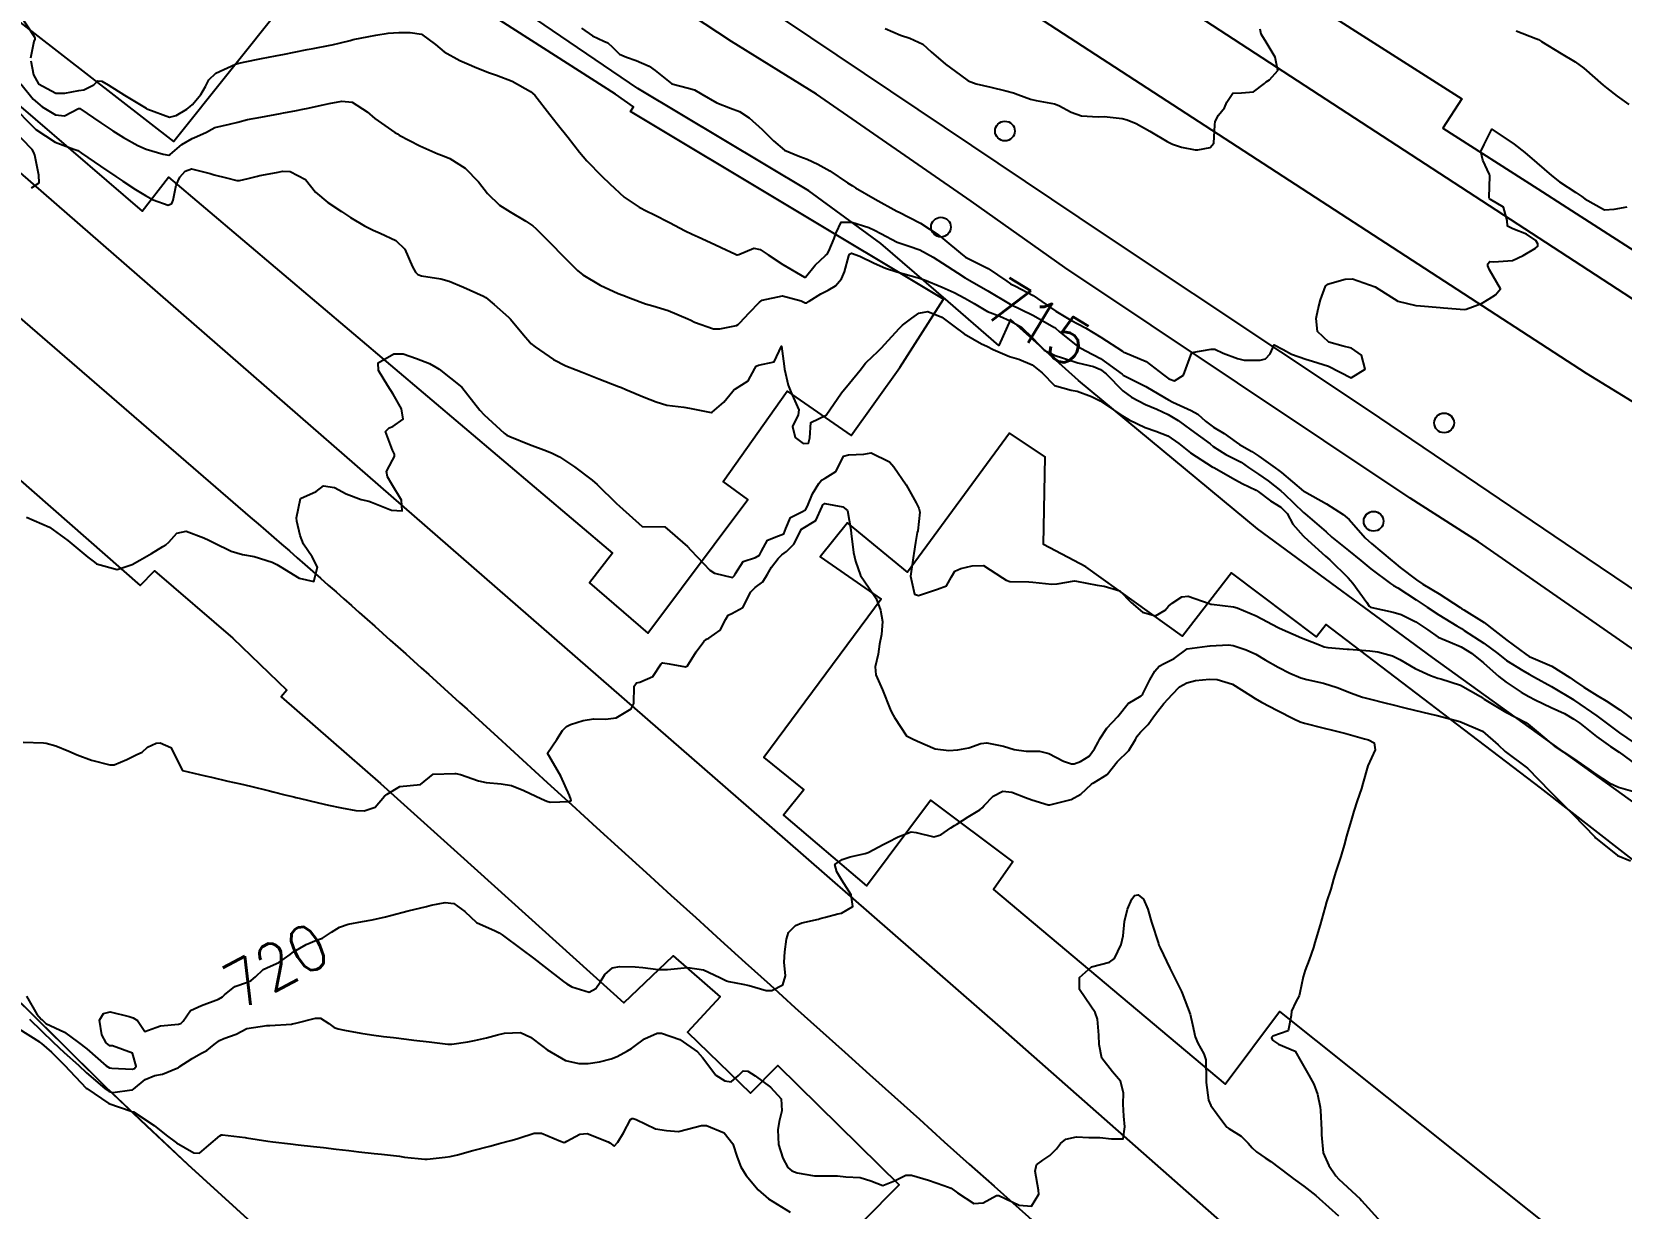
# Model space of a CAD drawing. Header units: metres. Extents: x 286371 to 293043, y 7462578 to 7466404.
# Drawn here: x 290455.2 to 290594.6, y 7463455.1 to 7463558.2 of the extents above; entities that cross this region are included whole.
import ezdxf
from ezdxf.enums import TextEntityAlignment as Align

# ---------------------------------------------------------------- set-up
doc = ezdxf.new("R2010")
doc.units = ezdxf.units.M
doc.header["$MEASUREMENT"] = 0
for name, color, linetype in [('Cemitério', 206, 'Continuous'), ('Cotas', 45, 'Continuous'), ('Curvas de Nivel 1m', 11, 'Continuous'), ('Curvas de Nivel 5m', 15, 'Continuous'), ('Divisas', 45, 'Continuous'), ('Edificações', 30, 'Continuous'), ('Linha Férrea', 20, 'Continuous'), ('Postes', 20, 'Continuous'), ('Vias primárias', 230, 'Continuous')]:
    doc.layers.add(name, color=color, linetype=linetype)
doc.styles.add('Style-STANDARD', font='STANDARD.shx')

msp = doc.modelspace()

# ---------------------------------------------------------------- linework, layer by layer
at = {"layer": 'Cemitério'}
msp.add_lwpolyline([(290453.15, 7463474.09), (290457.38, 7463469.9), (290461.61, 7463465.7), (290465.22, 7463462.29), (290468.84, 7463458.88), (290474.42, 7463453.8)], dxfattribs=at)
at = {"layer": 'Curvas de Nivel 1m', "flags": 128}
for points, elevation in [([(290503.36, 7463558.53), (290504.33, 7463557.88), (290505.34, 7463557.4), (290505.69, 7463557.24), (290506.1, 7463556.88), (290506.72, 7463556.26), (290507.32, 7463555.99), (290508.17, 7463555.7), (290509.31, 7463555.21), (290509.84, 7463554.82), (290511.29, 7463553.65), (290512.77, 7463553.29), (290513.28, 7463553.14), (290513.94, 7463552.75), (290515.26, 7463551.98), (290516.45, 7463551.52), (290517.24, 7463551.22), (290518.08, 7463550.69), (290519.22, 7463549.66), (290520.21, 7463548.66), (290521.19, 7463547.84), (290522.52, 7463547.28), (290523.18, 7463547.04), (290524.12, 7463546.6), (290525.17, 7463546.02), (290526.72, 7463544.99), (290527.15, 7463544.71), (290527.42, 7463544.55), (290529.13, 7463543.55), (290531.05, 7463542.5), (290531.11, 7463542.46), (290531.17, 7463542.44), (290533.1, 7463541.43), (290534.63, 7463540.44), (290535.08, 7463540.1), (290536.81, 7463538.66), (290537.05, 7463538.46), (290537.17, 7463538.4), (290539.04, 7463537.45), (290540.68, 7463536.35), (290541.02, 7463536.13), (290541.44, 7463535.91), (290543.01, 7463535.09), (290544.13, 7463534.3), (290544.98, 7463533.71), (290546.3, 7463532.93), (290546.96, 7463532.58), (290547.58, 7463532.25), (290548.94, 7463531.44), (290550.83, 7463530.2), (290550.92, 7463530.13), (290551.03, 7463530.09), (290552.91, 7463529.3), (290554.42, 7463528.14), (290554.89, 7463527.8), (290555.41, 7463527.61), (290556.19, 7463528.12), (290556.92, 7463530.09), (290558.6, 7463530.39), (290558.93, 7463530.39), (290559.67, 7463530.05), (290560.92, 7463529.57), (290561.51, 7463529.43), (290562.92, 7463529.42), (290563.37, 7463529.55), (290563.8, 7463529.99), (290564.15, 7463530.77), (290564.93, 7463530.36), (290565.67, 7463529.96), (290566.92, 7463529.51), (290567.5, 7463529.35), (290568.91, 7463528.89), (290570.89, 7463527.88), (290572.12, 7463528.65), (290571.81, 7463529.87), (290570.93, 7463530.49), (290570.19, 7463530.64), (290568.94, 7463531.01), (290567.95, 7463531.93), (290567.81, 7463533.09), (290568.01, 7463533.93), (290568.2, 7463534.72), (290568.64, 7463535.92), (290568.84, 7463536.1), (290569.02, 7463536.16), (290570.38, 7463536.54), (290571.02, 7463536.55), (290573.01, 7463535.85), (290575, 7463534.6), (290576.57, 7463534.22), (290576.99, 7463534.2), (290578.71, 7463534.05), (290578.99, 7463534.02), (290580.85, 7463533.87), (290580.99, 7463533.89), (290582.33, 7463534.38), (290583, 7463534.8), (290583.56, 7463535.15), (290583.98, 7463535.69), (290583.04, 7463537.36), (290582.89, 7463537.71), (290582.89, 7463537.86), (290583.05, 7463538.07), (290583.4, 7463538.05), (290585.05, 7463538.16), (290585.99, 7463538.59), (290587.07, 7463539.25), (290587.28, 7463539.42), (290587.27, 7463539.63), (290587.08, 7463539.92), (290586.28, 7463540.46), (290585.09, 7463540.95), (290584.6, 7463541.18), (290584.58, 7463541.67), (290584.27, 7463542.83), (290583.13, 7463543.5), (290583.02, 7463543.58), (290583.01, 7463543.7), (290583.05, 7463545.59), (290583.03, 7463545.7), (290582.44, 7463546.97), (290582.27, 7463547.71), (290582.57, 7463548.34), (290583.22, 7463549.69), (290585.2, 7463548.36), (290586.12, 7463547.65), (290587.18, 7463546.74), (290588.46, 7463545.61), (290589.16, 7463545.07), (290590.61, 7463544.12), (290591.14, 7463543.77), (290591.4, 7463543.57), (290593.12, 7463542.61), (290593.97, 7463542.68), (290595.12, 7463542.86)], 714), ([(290530.02, 7463558.51), (290531.35, 7463557.93), (290532.17, 7463557.66), (290533.33, 7463557.14), (290534.06, 7463556.45), (290535.31, 7463555.38), (290536.61, 7463554.41), (290537.29, 7463553.93), (290538.01, 7463553.66), (290539.28, 7463553.36), (290540.59, 7463553.04), (290541.27, 7463552.86), (290541.65, 7463552.72), (290542.75, 7463552.32), (290543.26, 7463552.2), (290544.88, 7463551.9), (290545.26, 7463551.76), (290546.34, 7463551.17), (290547.24, 7463550.84), (290548.71, 7463550.76), (290549.24, 7463550.79), (290550.81, 7463550.62), (290551.24, 7463550.5), (290552.02, 7463550.17), (290553.22, 7463549.52), (290554.74, 7463548.6), (290555.21, 7463548.36), (290556.01, 7463548.11), (290557.2, 7463547.88), (290557.44, 7463547.86), (290558.51, 7463548.07), (290558.84, 7463548.44), (290558.93, 7463550.07), (290558.95, 7463550.35), (290559.25, 7463550.92), (290559.78, 7463551.54), (290559.99, 7463552.05), (290560.5, 7463552.83), (290561.28, 7463552.88), (290562.34, 7463552.95), (290563.29, 7463553.68), (290563.45, 7463553.84), (290563.73, 7463554), (290564.45, 7463554.84), (290564.22, 7463555.99), (290563.35, 7463557.47), (290563.01, 7463558.01), (290562.91, 7463558.46)], 713), ([(290585.36, 7463558.3), (290587.1, 7463557.64), (290587.34, 7463557.53), (290587.59, 7463557.38), (290589.32, 7463556.31), (290590.54, 7463555.59), (290591.31, 7463555.04), (290593.01, 7463553.55), (290593.28, 7463553.31), (290594.22, 7463552.58), (290595.26, 7463551.85)], 713), ([(290454.19, 7463553.67), (290455.26, 7463552.3), (290456.06, 7463551.64), (290457.24, 7463550.95), (290458.01, 7463550.84), (290459.25, 7463551.49), (290459.36, 7463551.49), (290461.22, 7463550.25), (290462.26, 7463549.55), (290463.21, 7463548.95), (290464.46, 7463548.25), (290465.19, 7463547.93), (290466.67, 7463547.48), (290467.18, 7463547.39), (290467.24, 7463547.42), (290467.3, 7463547.47), (290468.32, 7463548.34), (290469.21, 7463548.86), (290469.62, 7463549.03), (290470.49, 7463549.43), (290470.94, 7463549.69), (290471.22, 7463549.82), (290472.5, 7463550.12), (290473.23, 7463550.31), (290474.08, 7463550.52), (290475.23, 7463550.74), (290476.98, 7463551.06), (290477.24, 7463551.11), (290477.41, 7463551.14), (290478.24, 7463551.3), (290479.07, 7463551.46), (290479.25, 7463551.49), (290480.7, 7463551.81), (290481.25, 7463551.92), (290482.36, 7463552.13), (290483.26, 7463552.04), (290484.57, 7463551.2), (290485.24, 7463550.62), (290486.99, 7463549.4), (290487.22, 7463549.26), (290487.39, 7463549.16), (290489.2, 7463548.21), (290490.77, 7463547.53), (290491.19, 7463547.37), (290491.81, 7463547.1), (290493.17, 7463546.25), (290494.34, 7463545.06), (290495.14, 7463544.03), (290496.17, 7463543.03), (290497.12, 7463542.43), (290498.48, 7463541.62), (290499.1, 7463541.21), (290499.36, 7463540.98), (290501.06, 7463539.27), (290501.37, 7463538.95), (290503.03, 7463537.28), (290503.48, 7463536.92), (290505.01, 7463536.01), (290506.59, 7463535.28), (290507, 7463535.12), (290507.66, 7463534.85), (290508.99, 7463534.37), (290509.62, 7463534.18), (290510.98, 7463533.77), (290512.69, 7463533.06), (290512.97, 7463532.93), (290513.29, 7463532.77), (290514.96, 7463532.17), (290515.51, 7463532.18), (290516.96, 7463532.46), (290517.12, 7463532.56), (290517.26, 7463532.71), (290518.09, 7463533.58), (290518.99, 7463534.52), (290519.23, 7463534.68), (290521, 7463535.07), (290522.65, 7463534.62), (290522.99, 7463534.46), (290523.14, 7463534.46), (290523.36, 7463534.61), (290524.36, 7463535.24), (290525.01, 7463535.57), (290525.65, 7463535.94), (290526.17, 7463536.57), (290526.44, 7463537.16), (290526.83, 7463538.56), (290526.89, 7463538.72), (290527.06, 7463538.81), (290527.79, 7463538.54), (290529.05, 7463537.92), (290530.05, 7463537.49), (290531.03, 7463537.17), (290532.83, 7463536.67), (290533.03, 7463536.61), (290533.45, 7463536.46), (290535.01, 7463535.82), (290536.06, 7463535.37), (290537, 7463534.87), (290537.81, 7463534.39), (290538.98, 7463533.7), (290540.06, 7463533.27), (290540.97, 7463532.88), (290541.98, 7463532.33), (290542.95, 7463531.39), (290543.96, 7463530.3), (290544.92, 7463529.83), (290545.57, 7463529.62), (290546.91, 7463529.2), (290548.28, 7463528.86), (290548.9, 7463528.61), (290549.41, 7463528.22), (290550.87, 7463526.74), (290551.61, 7463526.18), (290552.85, 7463525.55), (290553.86, 7463525.13), (290554.84, 7463524.67), (290555.73, 7463524.12), (290556.82, 7463523.33), (290558.51, 7463522.08), (290558.8, 7463521.86), (290559.89, 7463521.15), (290560.78, 7463520.72), (290561.23, 7463520.49), (290561.9, 7463520.02), (290562.41, 7463519.66), (290562.77, 7463519.43), (290563.61, 7463518.85), (290564.72, 7463517.97), (290565.01, 7463517.7), (290566.72, 7463516.07), (290566.85, 7463515.94), (290568.69, 7463514.36), (290569.21, 7463513.91), (290570.66, 7463512.73), (290571.74, 7463511.87), (290572.63, 7463511.14), (290574.35, 7463509.83), (290574.61, 7463509.66), (290574.98, 7463509.45), (290576.59, 7463508.42), (290577.55, 7463507.78), (290578.57, 7463507.1), (290580.17, 7463506.13), (290580.56, 7463505.9), (290580.82, 7463505.73), (290582.54, 7463504.62), (290583.76, 7463503.69), (290584.52, 7463503.1), (290585.94, 7463502.21), (290586.5, 7463501.9), (290586.99, 7463501.64), (290588.48, 7463500.81), (290590.42, 7463499.63), (290590.46, 7463499.6), (290590.49, 7463499.58), (290592.44, 7463498.23), (290593.37, 7463497.54), (290594.42, 7463496.75), (290596.27, 7463495.5)], 716), ([(290453.53, 7463551.68), (290455.23, 7463549.92), (290455.52, 7463549.65), (290457.2, 7463548.53), (290458.85, 7463547.94), (290459.19, 7463547.8), (290459.51, 7463547.59), (290461.17, 7463546.45), (290462.52, 7463545.54), (290463.15, 7463545.12), (290464.25, 7463544.4), (290465.13, 7463543.86), (290465.79, 7463543.49), (290467.12, 7463543.03), (290467.44, 7463543.15), (290467.54, 7463543.47), (290467.83, 7463544.78), (290468.14, 7463545.46), (290468.61, 7463546), (290469.17, 7463546.21), (290470.79, 7463545.79), (290471.16, 7463545.67), (290472.23, 7463545.4), (290473.15, 7463545.17), (290473.36, 7463545.18), (290474.14, 7463545.37), (290474.95, 7463545.57), (290475.16, 7463545.61), (290476.61, 7463545.89), (290477.16, 7463545.99), (290477.83, 7463545.98), (290479.15, 7463545.28), (290480.03, 7463544.17), (290481.12, 7463543.25), (290482.32, 7463542.45), (290483.1, 7463541.95), (290484.35, 7463541.21), (290485.09, 7463540.82), (290485.7, 7463540.57), (290487.08, 7463539.91), (290487.89, 7463539.15), (290488.56, 7463537.62), (290488.81, 7463537.14), (290489.03, 7463536.93), (290489.33, 7463536.83), (290491.02, 7463536.56), (290491.77, 7463536.34), (290493.01, 7463535.84), (290494.78, 7463535.05), (290494.99, 7463534.91), (290495.71, 7463534.31), (290496.97, 7463533.19), (290497.14, 7463533.01), (290498.3, 7463531.64), (290498.84, 7463530.99), (290498.93, 7463530.89), (290499.31, 7463530.6), (290500.91, 7463529.49), (290502.01, 7463528.94), (290502.9, 7463528.59), (290503.43, 7463528.38), (290504.89, 7463527.79), (290506.63, 7463527.12), (290506.88, 7463527.02), (290507.27, 7463526.86), (290508.86, 7463526.19), (290509.92, 7463525.76), (290510.85, 7463525.48), (290512.35, 7463525.29), (290512.85, 7463525.22), (290514.76, 7463524.83), (290514.85, 7463524.86), (290515.86, 7463525.73), (290516.65, 7463526.72), (290516.76, 7463526.84), (290516.88, 7463526.91), (290517.99, 7463527.6), (290518.57, 7463528.69), (290518.7, 7463528.9), (290518.91, 7463529), (290520.29, 7463529.29), (290520.93, 7463530.65), (290521.15, 7463528.89), (290521.18, 7463528.65), (290521.49, 7463527.24), (290521.74, 7463526.64), (290522.43, 7463525.06), (290522.37, 7463524.63), (290521.87, 7463523.6), (290522.13, 7463522.63), (290522.81, 7463522.11), (290523.28, 7463522.14), (290523.41, 7463522.62), (290523.49, 7463523.95), (290524.84, 7463524.59), (290526.18, 7463526.56), (290526.89, 7463527.41), (290527.82, 7463528.54), (290528.3, 7463529.15), (290528.92, 7463529.78), (290529.31, 7463530.14), (290529.68, 7463530.51), (290530.29, 7463531.15), (290530.96, 7463531.89), (290531.24, 7463532.21), (290531.54, 7463532.49), (290532.34, 7463533.1), (290532.98, 7463533.56), (290533.75, 7463533.68), (290534.98, 7463533.19), (290536.05, 7463532.42), (290536.95, 7463531.72), (290538.46, 7463530.86), (290538.94, 7463530.64), (290539.5, 7463530.37), (290540.92, 7463529.76), (290541.73, 7463529.51), (290542.9, 7463529.01), (290543.79, 7463528.3), (290544.88, 7463527.2), (290546.34, 7463526.79), (290546.87, 7463526.72), (290548.1, 7463526.24), (290548.86, 7463525.85), (290549.86, 7463525.2), (290550.84, 7463524.53), (290551.41, 7463524.19), (290552.82, 7463523.52), (290553.76, 7463523.21), (290554.81, 7463522.79), (290555.78, 7463522.12), (290556.79, 7463521.29), (290558.7, 7463520.08), (290558.77, 7463520.04), (290558.84, 7463520), (290560.76, 7463518.92), (290561.32, 7463518.6), (290562.56, 7463518.02), (290562.74, 7463517.91), (290563.83, 7463517.09), (290564.72, 7463516.54), (290565.27, 7463515.97), (290565.78, 7463515.04), (290566.69, 7463514.02), (290566.77, 7463513.94), (290568.65, 7463512.25), (290569.02, 7463511.91), (290570.62, 7463510.35), (290571.04, 7463509.88), (290572.28, 7463508.17), (290572.48, 7463507.86), (290572.58, 7463507.77), (290572.7, 7463507.73), (290574.58, 7463507.33), (290575.27, 7463507.12), (290576.56, 7463506.49), (290577.61, 7463505.78), (290578.54, 7463505.13), (290579.57, 7463504.71), (290580.53, 7463504.28), (290581.45, 7463503.72), (290582.51, 7463502.89), (290583.86, 7463501.68), (290584.49, 7463501.19), (290585.82, 7463500.31), (290586.47, 7463499.93), (290587.04, 7463499.64), (290588.45, 7463498.98), (290589.61, 7463498.43), (290590.44, 7463497.95), (290590.96, 7463497.58), (290592.42, 7463496.41), (290593.64, 7463495.54), (290594.39, 7463495.04), (290595.96, 7463493.91)], 717), ([(290455.14, 7463544.54), (290455.8, 7463544.99), (290455.77, 7463545.65), (290455.43, 7463547.41), (290455.34, 7463547.65), (290455.19, 7463547.89), (290453.46, 7463549.68)], 717), ([(290454.7, 7463515.66), (290456.69, 7463514.77), (290458.31, 7463513.61), (290458.66, 7463513.31), (290460.07, 7463512.15), (290460.64, 7463511.7), (290460.84, 7463511.57), (290462.63, 7463511.08), (290463.95, 7463511.52), (290464.64, 7463511.89), (290465.66, 7463512.47), (290466.66, 7463513.09), (290466.91, 7463513.22), (290467.17, 7463513.47), (290467.88, 7463514.26), (290468.68, 7463514.42), (290470.23, 7463513.86), (290470.67, 7463513.65), (290471.14, 7463513.41), (290472.65, 7463512.68), (290473.64, 7463512.38), (290474.65, 7463512.21), (290476.25, 7463511.72), (290476.64, 7463511.51), (290476.93, 7463511.32), (290478.62, 7463510.31), (290479.88, 7463510.01), (290480.21, 7463511.27), (290479.74, 7463512.18), (290478.98, 7463513.29), (290478.68, 7463514.04), (290478.4, 7463515.3), (290478.38, 7463515.61), (290478.72, 7463517.29), (290480.09, 7463517.92), (290480.74, 7463518.41), (290481.72, 7463518.26), (290482.73, 7463517.7), (290484.05, 7463517.21), (290484.72, 7463517.05), (290484.95, 7463516.98), (290486.71, 7463516.27), (290487.65, 7463516.22), (290487.57, 7463517.16), (290486.74, 7463518.56), (290486.37, 7463519.18), (290486.28, 7463519.66), (290486.78, 7463520.65), (290486.97, 7463520.98), (290486.96, 7463521.17), (290486.79, 7463521.52), (290486.19, 7463523.18), (290486.5, 7463523.5), (290486.82, 7463523.62), (290487.73, 7463524.26), (290487.59, 7463525.16), (290486.86, 7463526.45), (290486.39, 7463527.18), (290485.57, 7463528.52), (290485.54, 7463529.19), (290486.92, 7463529.98), (290487.73, 7463529.97), (290488.91, 7463529.58), (290490.03, 7463529.12), (290490.61, 7463528.82), (290490.9, 7463528.64), (290492.87, 7463527.07), (290494.46, 7463525.05), (290494.84, 7463524.63), (290496.58, 7463523.02), (290496.81, 7463522.86), (290497.08, 7463522.74), (290498.8, 7463522.04), (290500.29, 7463521.46), (290500.79, 7463521.27), (290501.45, 7463520.94), (290502.77, 7463520.07), (290504.31, 7463518.9), (290504.75, 7463518.52), (290506.45, 7463516.87), (290506.72, 7463516.63), (290508.69, 7463514.83), (290510.69, 7463514.8), (290512.66, 7463513.08), (290512.96, 7463512.77), (290514.63, 7463511), (290515.05, 7463510.74), (290516.62, 7463510.37), (290516.79, 7463510.54), (290516.87, 7463510.71), (290517.57, 7463511.77), (290518.65, 7463512.13), (290518.99, 7463512.34), (290519.16, 7463512.68), (290519.68, 7463513.65), (290520.67, 7463514.01), (290521.11, 7463514.21), (290521.31, 7463514.65), (290521.71, 7463515.63), (290522.71, 7463516.13), (290523.03, 7463516.3), (290523.19, 7463516.62), (290523.63, 7463517.71), (290524.19, 7463518.6), (290524.44, 7463518.91), (290524.75, 7463519.07), (290525.69, 7463519.65), (290526.15, 7463520.57), (290526.36, 7463521), (290526.79, 7463521.12), (290528.15, 7463521.17), (290528.79, 7463521.31), (290530.38, 7463520.5), (290530.77, 7463520.08), (290531.85, 7463518.48), (290532.72, 7463516.92), (290532.97, 7463516.46), (290533.06, 7463516.1), (290532.87, 7463514.46), (290532.83, 7463514.31), (290532.67, 7463513.43), (290532.54, 7463512.47), (290532.5, 7463512.31), (290532.24, 7463510.48), (290532.6, 7463508.9), (290532.93, 7463508.79), (290534.61, 7463509.34), (290535.39, 7463509.65), (290535.82, 7463510.42), (290536.12, 7463510.92), (290536.64, 7463511.15), (290537.64, 7463511.39), (290538.64, 7463511.41), (290540.31, 7463510.35), (290540.62, 7463510.13), (290540.95, 7463510.01), (290542.62, 7463509.98), (290542.97, 7463509.96), (290544.62, 7463509.78), (290545.09, 7463509.81), (290546.62, 7463510.07), (290546.81, 7463510.06), (290548.62, 7463509.69), (290549.23, 7463509.6), (290550.61, 7463509.19), (290551.59, 7463508.18), (290552.58, 7463507.32), (290553.72, 7463507), (290554.58, 7463507.5), (290554.88, 7463507.84), (290555.2, 7463508.13), (290556.05, 7463508.66), (290556.6, 7463508.74), (290558.44, 7463508.08), (290558.59, 7463508.04), (290558.64, 7463508.03), (290560.58, 7463507.8), (290560.9, 7463507.71), (290562.57, 7463507), (290564.49, 7463505.99), (290564.55, 7463505.95), (290564.61, 7463505.92), (290566.54, 7463505.07), (290567.96, 7463504.51), (290568.53, 7463504.3), (290568.84, 7463504.23), (290570.53, 7463504.09), (290570.72, 7463504.08), (290572.53, 7463503.94), (290573.23, 7463503.84), (290574.52, 7463503.49), (290575.15, 7463503.18), (290576.5, 7463502.4), (290577.86, 7463501.77), (290578.49, 7463501.55), (290578.77, 7463501.48), (290580.48, 7463500.94), (290582.25, 7463499.93), (290582.47, 7463499.77), (290582.56, 7463499.7), (290584.45, 7463498.56), (290586.23, 7463497.65), (290586.43, 7463497.52), (290587.12, 7463496.93), (290588.41, 7463495.83), (290588.7, 7463495.61), (290590.39, 7463494.49), (290591.73, 7463493.56), (290592.37, 7463493.11), (290593.53, 7463492.35), (290594.34, 7463491.98), (290595.99, 7463491.5)], 718), ([(290454.4, 7463495.93), (290456.17, 7463495.87), (290456.4, 7463495.85), (290457.26, 7463495.62), (290458.39, 7463495.15), (290459.14, 7463494.83), (290460.38, 7463494.36), (290461.99, 7463493.93), (290462.37, 7463493.94), (290463.49, 7463494.41), (290464.38, 7463494.86), (290464.83, 7463495.06), (290465.31, 7463495.5), (290466.05, 7463495.84), (290466.4, 7463495.87), (290467.35, 7463495.47), (290468.36, 7463493.45), (290470.36, 7463492.98), (290470.93, 7463492.85), (290472.35, 7463492.51), (290473.46, 7463492.26), (290474.34, 7463492.08), (290476, 7463491.66), (290476.33, 7463491.58), (290477.35, 7463491.31), (290478.14, 7463491.12), (290478.32, 7463491.07), (290478.6, 7463491.01), (290480.31, 7463490.6), (290481.17, 7463490.39), (290482.31, 7463490.16), (290483.58, 7463489.94), (290484.3, 7463489.9), (290485.28, 7463490.22), (290486.09, 7463491.18), (290486.21, 7463491.29), (290486.33, 7463491.38), (290487.44, 7463492.05), (290488.34, 7463492.13), (290489.26, 7463492.21), (290490.35, 7463493.11), (290492.26, 7463493.18), (290492.36, 7463493.17), (290492.75, 7463493.08), (290494.35, 7463492.54), (290495, 7463492.39), (290496.34, 7463492.28), (290497.23, 7463492.12), (290498.33, 7463491.7), (290499.86, 7463490.97), (290500.32, 7463490.75), (290500.62, 7463490.66), (290502.32, 7463490.72), (290502.46, 7463490.8), (290502.45, 7463490.93), (290502.33, 7463491.25), (290501.57, 7463492.95), (290500.38, 7463494.96), (290501.2, 7463496.15), (290501.72, 7463496.94), (290502.06, 7463497.3), (290502.42, 7463497.48), (290503.51, 7463497.83), (290504.43, 7463497.97), (290505.47, 7463497.93), (290506.43, 7463498.06), (290507.72, 7463498.85), (290507.97, 7463499.32), (290507.99, 7463500.84), (290508.19, 7463501.13), (290508.48, 7463501.18), (290509.62, 7463501.69), (290510.36, 7463502.81), (290510.44, 7463502.88), (290510.51, 7463502.89), (290511.06, 7463502.8), (290512.5, 7463502.54), (290512.66, 7463502.61), (290512.76, 7463502.77), (290513.44, 7463503.84), (290514.12, 7463504.75), (290514.33, 7463504.96), (290514.54, 7463505.05), (290515.53, 7463505.75), (290516.04, 7463506.72), (290516.23, 7463507.05), (290516.57, 7463507.22), (290517.53, 7463507.75), (290518.02, 7463508.69), (290518.2, 7463509.09), (290518.61, 7463509.48), (290519.29, 7463510), (290519.68, 7463510.67), (290520.04, 7463511.26), (290520.64, 7463512.03), (290520.95, 7463512.35), (290521.35, 7463512.64), (290522.01, 7463513.29), (290522.67, 7463514.62), (290523.94, 7463515.36), (290524.5, 7463516.6), (290524.56, 7463516.75), (290524.72, 7463516.85), (290526.3, 7463516.57), (290526.71, 7463516.24), (290526.99, 7463514.56), (290527.02, 7463514.22), (290527.25, 7463512.56), (290527.41, 7463511.79), (290527.84, 7463510.55), (290528.61, 7463509.44), (290529.23, 7463508.52), (290529.6, 7463507.5), (290529.78, 7463506.52), (290529.69, 7463505.37), (290529.51, 7463504.52), (290529.41, 7463503.64), (290529.13, 7463502.53), (290529.19, 7463501.83), (290529.77, 7463500.51), (290530.45, 7463498.81), (290530.6, 7463498.5), (290530.84, 7463498.1), (290531.89, 7463496.48), (290532.41, 7463496.22), (290532.86, 7463496.01), (290534.4, 7463495.35), (290535.61, 7463495.2), (290536.39, 7463495.25), (290537.36, 7463495.43), (290538.4, 7463495.8), (290538.92, 7463495.87), (290540.39, 7463495.57), (290541.33, 7463495.27), (290542.39, 7463495.13), (290543.54, 7463495.14), (290544.38, 7463494.92), (290545.67, 7463494.26), (290546.37, 7463494.02), (290546.58, 7463494.04), (290547.16, 7463494.24), (290547.92, 7463494.69), (290548.39, 7463495.34), (290548.69, 7463495.93), (290548.84, 7463496.22), (290549.46, 7463497.16), (290550.43, 7463498.19), (290551.32, 7463499.31), (290552.46, 7463499.99), (290552.56, 7463500.07), (290552.62, 7463500.16), (290553.24, 7463501.4), (290553.67, 7463502.15), (290554.05, 7463502.6), (290554.5, 7463502.84), (290555.36, 7463503.27), (290556.52, 7463504.1), (290558.27, 7463504.34), (290558.53, 7463504.38), (290560.12, 7463504.46), (290560.53, 7463504.41), (290561.67, 7463504.03), (290562.52, 7463503.63), (290563.36, 7463503.16), (290564.5, 7463502.49), (290565.52, 7463501.97), (290566.49, 7463501.57), (290567, 7463501.43), (290568.48, 7463501.1), (290569.67, 7463500.71), (290570.47, 7463500.4), (290570.83, 7463500.25), (290571.88, 7463499.87), (290572.46, 7463499.72), (290573.97, 7463499.35), (290574.46, 7463499.23), (290575.59, 7463498.95), (290576.45, 7463498.74), (290577.8, 7463498.41), (290578.44, 7463498.26), (290580.43, 7463497.73), (290582.42, 7463496.9), (290583.79, 7463495.68), (290584.4, 7463495.11), (290586.37, 7463493.64), (290588.34, 7463491.61), (290590.31, 7463489.65), (290590.38, 7463489.58), (290592.28, 7463487.63), (290592.34, 7463487.55), (290594.25, 7463486), (290595.41, 7463485.51)], 719), ([(290454.96, 7463471.65), (290456.01, 7463470.61), (290457.03, 7463469.62), (290457.98, 7463468.72), (290459.24, 7463467.59), (290459.95, 7463466.94), (290461.57, 7463465.55), (290461.93, 7463465.3), (290462.25, 7463465.22), (290463.93, 7463465.43), (290464, 7463465.45), (290464.07, 7463465.51), (290465.1, 7463466.34), (290465.95, 7463466.7), (290466.61, 7463466.82), (290467.96, 7463467.38), (290468.01, 7463467.41), (290468.08, 7463467.45), (290469.21, 7463468.2), (290469.98, 7463468.62), (290470.51, 7463468.89), (290471.16, 7463469.41), (290471.63, 7463469.77), (290472, 7463469.93), (290473.07, 7463470.31), (290474.02, 7463470.83), (290475.77, 7463471.09), (290476.02, 7463471.08), (290477.93, 7463471.21), (290478.02, 7463471.23), (290478.3, 7463471.3), (290480.03, 7463471.72), (290480.49, 7463471.73), (290481.22, 7463471.26), (290481.67, 7463470.9), (290482.02, 7463470.78), (290482.57, 7463470.68), (290484.01, 7463470.4), (290484.95, 7463470.26), (290486.01, 7463470.13), (290486.87, 7463470.03), (290488.01, 7463469.89), (290488.67, 7463469.81), (290490, 7463469.64), (290491.64, 7463469.44), (290492, 7463469.45), (290493.41, 7463469.65), (290494, 7463469.76), (290495.04, 7463470), (290496.01, 7463470.26), (290496.61, 7463470.41), (290498.01, 7463470.48), (290498.91, 7463470.07), (290499.99, 7463469.25), (290500.37, 7463468.96), (290501.97, 7463468.01), (290503.15, 7463467.74), (290503.97, 7463467.74), (290504.96, 7463467.9), (290505.97, 7463468.16), (290506.49, 7463468.35), (290507.42, 7463468.85), (290507.77, 7463469.07), (290507.99, 7463469.25), (290508.91, 7463469.92), (290510.01, 7463470.41), (290510.4, 7463470.42), (290512, 7463469.85), (290513.55, 7463468.76), (290513.98, 7463468.27), (290515.17, 7463466.74), (290515.95, 7463466.22), (290516.51, 7463466.15), (290517.15, 7463466.71), (290517.55, 7463467.11), (290517.96, 7463467.07), (290518.62, 7463466.68), (290519.94, 7463465.66), (290520.88, 7463464.65), (290520.95, 7463463.61), (290520.72, 7463462.65), (290520.61, 7463461.93), (290520.67, 7463460.65), (290521.03, 7463459.46), (290521.47, 7463458.64), (290521.83, 7463458.34), (290522.28, 7463458.17), (290523.82, 7463457.91), (290524.53, 7463457.89), (290525.82, 7463457.89), (290526.56, 7463457.82), (290527.82, 7463457.76), (290528.75, 7463457.46), (290529.81, 7463457.04), (290530.83, 7463457.47), (290531.82, 7463457.96), (290532.33, 7463457.96), (290533.81, 7463457.52), (290535.17, 7463457.06), (290535.8, 7463456.83), (290536.37, 7463456.41), (290537.78, 7463455.47), (290538.61, 7463455.54), (290539.79, 7463456.18), (290539.98, 7463456.17), (290541.78, 7463455.34), (290542.86, 7463455.23), (290543.48, 7463456.3), (290543.46, 7463456.64), (290543.16, 7463458.3), (290543.28, 7463458.86), (290543.84, 7463459.28), (290544.45, 7463459.68), (290545.03, 7463460.28), (290545.4, 7463460.73), (290545.87, 7463461.11), (290546.81, 7463461.31), (290547.87, 7463461.26), (290548.84, 7463461.25), (290549.87, 7463461.15), (290550.9, 7463461.15), (290551.05, 7463462.19), (290550.96, 7463463.13), (290550.9, 7463464.19), (290550.93, 7463465.19), (290550.67, 7463466.19), (290549.96, 7463467.03), (290549.02, 7463468.22), (290548.79, 7463469.43), (290548.76, 7463470.22), (290548.63, 7463471.63), (290548.45, 7463472.23), (290548.05, 7463472.78), (290547.07, 7463474.25), (290547.05, 7463475.28), (290548.1, 7463476.23), (290549.69, 7463476.63), (290550.12, 7463476.97), (290550.73, 7463478.19), (290550.9, 7463478.95), (290551.02, 7463480.19), (290551.27, 7463481.27), (290551.64, 7463482.17), (290551.89, 7463482.48), (290552.2, 7463482.54), (290552.67, 7463482.16), (290553.06, 7463481.27), (290553.38, 7463480.15), (290554, 7463478.27), (290554.03, 7463478.14), (290554.05, 7463478.06), (290554.13, 7463477.9), (290554.99, 7463476.12), (290555.89, 7463474.29), (290555.99, 7463474.11), (290556.01, 7463474.05), (290556.07, 7463473.92), (290556.77, 7463472.09), (290556.96, 7463471.16), (290557.2, 7463470.09), (290557.45, 7463469.54), (290557.98, 7463468.59), (290558.13, 7463468.07), (290558.17, 7463466.3), (290558.17, 7463466.08), (290558.39, 7463464.54), (290558.59, 7463464.07), (290559.14, 7463463.3), (290559.89, 7463462.28), (290560, 7463462.16), (290560.17, 7463462.05), (290561.23, 7463461.38), (290561.87, 7463460.76), (290562.2, 7463460.36), (290562.58, 7463460.01), (290563.34, 7463459.49), (290563.84, 7463459.15), (290565.42, 7463457.96), (290565.65, 7463457.78), (290565.82, 7463457.66), (290566.75, 7463457), (290567.8, 7463456.18), (290568.09, 7463455.92), (290569.77, 7463454.39)], 721), ([(290454.01, 7463470.78), (290455.83, 7463469.64), (290455.92, 7463469.56), (290455.99, 7463469.49), (290456.87, 7463468.73), (290457.96, 7463467.66), (290458.02, 7463467.6), (290459.93, 7463465.6), (290459.97, 7463465.57), (290461.91, 7463464.25), (290463.86, 7463463.56), (290463.9, 7463463.55), (290464.06, 7463463.51), (290465.89, 7463462.3), (290466.95, 7463461.47), (290467.86, 7463460.79), (290469.36, 7463459.92), (290469.85, 7463459.89), (290470.68, 7463460.59), (290471.65, 7463461.4), (290471.78, 7463461.49), (290471.88, 7463461.5), (290472.87, 7463461.38), (290473.87, 7463461.25), (290474, 7463461.23), (290475.87, 7463460.94), (290476.31, 7463460.88), (290477.86, 7463460.7), (290478.53, 7463460.63), (290479.86, 7463460.47), (290480.75, 7463460.37), (290481.85, 7463460.24), (290482.96, 7463460.12), (290483.85, 7463460.01), (290485.18, 7463459.86), (290485.84, 7463459.79), (290487.4, 7463459.61), (290487.84, 7463459.55), (290489.62, 7463459.35), (290489.84, 7463459.35), (290491.41, 7463459.53), (290491.84, 7463459.59), (290492.51, 7463459.75), (290493.85, 7463460.11), (290495.32, 7463460.5), (290495.86, 7463460.64), (290496.16, 7463460.72), (290497.18, 7463461), (290497.71, 7463461.15), (290497.87, 7463461.2), (290499.22, 7463461.63), (290499.87, 7463461.63), (290501.54, 7463460.94), (290501.86, 7463460.83), (290501.95, 7463460.85), (290502.09, 7463460.93), (290503.22, 7463461.56), (290503.87, 7463461.62), (290505.72, 7463460.88), (290505.86, 7463460.78), (290506.23, 7463460.5), (290506.55, 7463460.86), (290507.07, 7463461.67), (290507.68, 7463462.85), (290507.81, 7463462.93), (290507.9, 7463462.93), (290508.17, 7463462.84), (290509.88, 7463462.03), (290510.82, 7463461.86), (290511.88, 7463461.8), (290512.67, 7463461.99), (290513.89, 7463462.32), (290514.33, 7463462.31), (290515.88, 7463461.67), (290516.64, 7463460.71), (290517.03, 7463459.53), (290517.35, 7463458.7), (290517.82, 7463457.94), (290518.87, 7463456.68), (290519.79, 7463455.87), (290521.69, 7463454.72)], 722)]:
    msp.add_lwpolyline(points, dxfattribs=dict(at, elevation=elevation))
at = {"layer": 'Curvas de Nivel 5m', "flags": 128}
for points, elevation in [([(290454.12, 7463559.67), (290455.35, 7463557.81), (290455.42, 7463557.65), (290455.42, 7463557.58), (290455.34, 7463557.36), (290455.05, 7463555.92)], 715), ([(290455.08, 7463555.66), (290455.3, 7463554.46), (290455.75, 7463553.65), (290457.27, 7463552.83), (290458.04, 7463552.85), (290459.28, 7463553.08), (290459.72, 7463553.14), (290460.58, 7463553.58), (290460.93, 7463553.92), (290461.29, 7463553.88), (290461.84, 7463553.56), (290463.27, 7463552.66), (290465.18, 7463551.51), (290465.24, 7463551.47), (290465.32, 7463551.43), (290467.23, 7463550.73), (290467.83, 7463550.87), (290468.75, 7463551.45), (290469.03, 7463551.66), (290469.25, 7463551.85), (290469.99, 7463552.71), (290470.39, 7463553.43), (290470.69, 7463554.02), (290471.29, 7463554.6), (290473.03, 7463555.38), (290473.31, 7463555.47), (290474.87, 7463555.8), (290475.31, 7463555.87), (290476.54, 7463556.1), (290477.32, 7463556.26), (290478.18, 7463556.44), (290479.32, 7463556.67), (290479.84, 7463556.76), (290481.33, 7463557.05), (290481.5, 7463557.08), (290482.22, 7463557.24), (290483.09, 7463557.47), (290483.34, 7463557.53), (290484.73, 7463557.81), (290485.34, 7463557.92), (290486.42, 7463558.11), (290487.35, 7463558.17), (290488.33, 7463558.17), (290489.35, 7463558), (290490.57, 7463557.12), (290491.32, 7463556.47), (290492.69, 7463555.7), (290493.31, 7463555.43), (290494.2, 7463555.06), (290495.3, 7463554.63), (290495.92, 7463554.41), (290497.29, 7463553.89), (290498.9, 7463552.99), (290499.27, 7463552.66), (290500.6, 7463550.96), (290501.23, 7463550.14), (290502.2, 7463548.94), (290503.2, 7463547.67), (290503.83, 7463546.91), (290505.16, 7463545.57), (290505.85, 7463544.88), (290507.13, 7463543.71), (290508.43, 7463542.84), (290509.11, 7463542.5), (290509.73, 7463542.2), (290511.09, 7463541.5), (290512.47, 7463540.78), (290513.08, 7463540.48), (290513.61, 7463540.23), (290515.07, 7463539.56), (290515.62, 7463539.3), (290516.89, 7463538.71), (290517, 7463538.65), (290517.05, 7463538.65), (290517.18, 7463538.7), (290518.49, 7463539.26), (290519.06, 7463539.13), (290519.76, 7463538.66), (290521.04, 7463537.81), (290522.93, 7463536.71), (290523.03, 7463536.71), (290523.87, 7463537.77), (290524.79, 7463538.59), (290524.93, 7463538.71), (290525.06, 7463538.97), (290525.55, 7463540.1), (290525.71, 7463540.58), (290526.14, 7463541.53), (290527.1, 7463541.54), (290528.57, 7463541.06), (290529.09, 7463540.83), (290529.64, 7463540.52), (290531.07, 7463539.77), (290532.13, 7463539.42), (290533.06, 7463539.1), (290534.22, 7463538.45), (290535.05, 7463537.92), (290536.37, 7463537.08), (290537.03, 7463536.65), (290537.44, 7463536.4), (290539.01, 7463535.5), (290540.99, 7463534.34), (290542.98, 7463533.37), (290544.86, 7463532.29), (290544.95, 7463532.22), (290545.28, 7463531.95), (290546.93, 7463530.63), (290547.61, 7463530.24), (290548.91, 7463529.57), (290550.8, 7463528.2), (290550.89, 7463528.12), (290551.06, 7463528.02), (290552.88, 7463527.11), (290554.53, 7463526.14), (290554.86, 7463525.95), (290555.25, 7463525.74), (290556.85, 7463525), (290557.43, 7463524.68), (290558.12, 7463524.09), (290558.83, 7463523.55), (290559.74, 7463522.98), (290560.81, 7463522.22), (290561.09, 7463522.03), (290562.19, 7463521.41), (290562.79, 7463521.02), (290564.24, 7463519.98), (290564.55, 7463519.76), (290564.77, 7463519.58), (290566.72, 7463517.94), (290566.74, 7463517.93), (290566.79, 7463517.9), (290568.73, 7463516.84), (290570.2, 7463515.89), (290570.71, 7463515.45), (290572.13, 7463513.86), (290572.67, 7463513.36), (290574.5, 7463511.83), (290574.64, 7463511.7), (290575.2, 7463511.25), (290576.62, 7463510.17), (290577.19, 7463509.79), (290578.6, 7463508.93), (290580.47, 7463507.74), (290580.58, 7463507.66), (290580.78, 7463507.53), (290582.56, 7463506.43), (290583.5, 7463505.69), (290584.54, 7463504.86), (290586.21, 7463503.65), (290586.52, 7463503.45), (290586.86, 7463503.29), (290588.51, 7463502.59), (290590.09, 7463501.59), (290590.49, 7463501.31), (290591.31, 7463500.74), (290592.47, 7463500.02), (290593.26, 7463499.54), (290594.45, 7463498.75), (290596.16, 7463497.5)], 715), ([(290454.69, 7463473.65), (290455.6, 7463472.07), (290455.98, 7463471.64), (290456.02, 7463471.6), (290456.38, 7463471.26), (290458.01, 7463470.5), (290459.26, 7463469.59), (290459.99, 7463469.03), (290461.69, 7463467.55), (290461.96, 7463467.38), (290462.16, 7463467.34), (290463.96, 7463467.25), (290464.16, 7463467.32), (290464.3, 7463467.51), (290463.98, 7463468.66), (290462.24, 7463469.29), (290461.99, 7463469.3), (290461.69, 7463469.55), (290461.31, 7463470.25), (290461.09, 7463471.56), (290461.45, 7463472.14), (290462.04, 7463472.28), (290463.68, 7463471.87), (290464.03, 7463471.75), (290464.41, 7463471.51), (290465.06, 7463470.55), (290466.02, 7463470.9), (290466.44, 7463471.06), (290468.02, 7463471.2), (290468.22, 7463471.26), (290468.42, 7463471.45), (290469.07, 7463472.41), (290470.05, 7463472.85), (290471.54, 7463473.4), (290471.87, 7463473.59), (290472.06, 7463473.76), (290472.96, 7463474.49), (290474.08, 7463474.88), (290474.41, 7463475.03), (290474.78, 7463475.35), (290475.44, 7463476), (290476.1, 7463476.27), (290476.83, 7463476.6), (290477.82, 7463477.31), (290477.98, 7463477.44), (290478.12, 7463477.53), (290479.23, 7463478.18), (290480.13, 7463478.57), (290480.65, 7463478.75), (290481.43, 7463479.26), (290482.15, 7463479.7), (290482.91, 7463479.98), (290484.16, 7463480.19), (290485, 7463480.35), (290486.17, 7463480.61), (290486.62, 7463480.72), (290488.17, 7463481.14), (290489.77, 7463481.53), (290490.18, 7463481.62), (290491.42, 7463481.86), (290492.18, 7463481.79), (290493.14, 7463481.07), (290494.16, 7463480.1), (290495.79, 7463479.39), (290496.15, 7463479.22), (290496.42, 7463479.02), (290498.13, 7463477.75), (290499.15, 7463476.98), (290500.1, 7463476.25), (290501.8, 7463474.94), (290502.08, 7463474.74), (290502.54, 7463474.47), (290504.06, 7463474), (290504.64, 7463474.32), (290505.02, 7463474.89), (290505.43, 7463475.54), (290506.1, 7463476.13), (290506.72, 7463476.25), (290508.09, 7463476.23), (290508.75, 7463476.18), (290510.09, 7463475.98), (290510.91, 7463475.98), (290512.09, 7463476.12), (290512.71, 7463476.16), (290514.09, 7463475.97), (290515.52, 7463475.3), (290516.08, 7463475), (290516.29, 7463474.93), (290517.54, 7463474.7), (290518.07, 7463474.59), (290519.57, 7463474.16), (290520.07, 7463474.14), (290521.04, 7463474.64), (290521.28, 7463475.44), (290521.14, 7463476.64), (290521.22, 7463477.53), (290521.37, 7463478.64), (290521.53, 7463479.24), (290522.15, 7463479.86), (290522.7, 7463480.07), (290524.16, 7463480.42), (290524.3, 7463480.45), (290524.77, 7463480.59), (290525.86, 7463480.88), (290526.17, 7463480.94), (290527.19, 7463481.53), (290527.04, 7463482.55), (290526.21, 7463483.84), (290525.76, 7463484.57), (290525.61, 7463485.2), (290526.24, 7463485.64), (290526.93, 7463485.86), (290528.25, 7463486.17), (290528.52, 7463486.26), (290529.01, 7463486.52), (290529.83, 7463486.94), (290530.26, 7463487.15), (290531.15, 7463487.62), (290532.28, 7463488.06), (290532.72, 7463488.02), (290534.27, 7463487.62), (290534.9, 7463487.81), (290535.77, 7463488.42), (290536.09, 7463488.62), (290536.29, 7463488.73), (290537.3, 7463489.39), (290538.31, 7463490), (290538.53, 7463490.17), (290538.69, 7463490.38), (290539.5, 7463491.2), (290540.33, 7463491.62), (290541.14, 7463491.54), (290542.33, 7463491.07), (290542.88, 7463490.87), (290544.32, 7463490.43), (290544.45, 7463490.42), (290546.32, 7463490.9), (290547.19, 7463491.38), (290548.1, 7463492.23), (290548.24, 7463492.33), (290548.35, 7463492.38), (290549.48, 7463493.09), (290550.37, 7463494.19), (290551.38, 7463495.19), (290551.96, 7463496.17), (290552.12, 7463496.46), (290552.41, 7463496.79), (290553.09, 7463497.49), (290553.55, 7463498.15), (290553.92, 7463498.66), (290554.45, 7463499.31), (290554.85, 7463499.74), (290555.18, 7463500.12), (290555.82, 7463500.77), (290556.48, 7463501.14), (290557.25, 7463501.33), (290558.48, 7463501.44), (290559.14, 7463501.41), (290560.48, 7463501.01), (290562.07, 7463500.02), (290562.46, 7463499.75), (290563.03, 7463499.43), (290564.44, 7463498.69), (290565.85, 7463497.96), (290566.43, 7463497.7), (290566.8, 7463497.58), (290568.42, 7463497.19), (290569.37, 7463496.96), (290570.42, 7463496.68), (290572.06, 7463496.22), (290572.41, 7463496.12), (290572.91, 7463495.86), (290573, 7463495.25), (290572.37, 7463493.86), (290571.93, 7463492.29), (290571.8, 7463491.87), (290571.43, 7463490.78), (290571.13, 7463489.88), (290570.94, 7463489.25), (290570.55, 7463487.89), (290570.49, 7463487.68), (290570.27, 7463486.89), (290570.05, 7463486.11), (290569.98, 7463485.9), (290569.55, 7463484.59), (290569.35, 7463483.91), (290569.1, 7463483.03), (290568.74, 7463481.92), (290568.61, 7463481.5), (290568.16, 7463479.92), (290567.71, 7463478.35), (290567.58, 7463477.93), (290567.21, 7463476.84), (290566.87, 7463475.94), (290566.67, 7463475.36), (290566.39, 7463473.95), (290566.34, 7463473.67), (290566.05, 7463473.16), (290565.65, 7463472.35), (290565.64, 7463471.96), (290565.38, 7463470.6), (290564.01, 7463470.15), (290563.92, 7463470.07), (290563.91, 7463469.99), (290564, 7463469.81), (290564.53, 7463469.44), (290565.99, 7463468.84), (290566.48, 7463467.95), (290567.18, 7463466.72), (290567.62, 7463465.93), (290567.93, 7463465.05), (290568.17, 7463463.92), (290568.2, 7463463.63), (290568.3, 7463461.92), (290568.3, 7463461.5), (290568.45, 7463459.92), (290568.93, 7463458.81), (290569.55, 7463457.9), (290569.82, 7463457.6), (290571.68, 7463455.87), (290571.79, 7463455.75), (290573.52, 7463453.84)], 720)]:
    msp.add_lwpolyline(points, dxfattribs=dict(at, elevation=elevation))
at = {"layer": 'Divisas'}
msp.add_lwpolyline([(290714.72, 7463415.55), (290717.15, 7463419.53), (290698.87, 7463428.18), (290689.25, 7463416.7), (290679.11, 7463426.36), (290658.96, 7463441.77), (290660.04, 7463443.21), (290641.55, 7463456.71), (290621.35, 7463472.1), (290598.63, 7463488.51), (290578.02, 7463503.36), (290562.69, 7463514.63), (290546.96, 7463527.64), (290541, 7463532.98), (290539.99, 7463530.71), (290535.53, 7463534.58), (290529.62, 7463539.67), (290523.32, 7463544.27), (290508.31, 7463553.24), (290485.05, 7463569.1), (290473.43, 7463576.6), (290457.61, 7463587.61), (290447.31, 7463594.5)], dxfattribs=at)
at = {"layer": 'Edificações'}
msp.add_lwpolyline([(290482.03, 7463566.65), (290467.61, 7463548.59), (290452.96, 7463559.97), (290449.15, 7463555.93), (290464.83, 7463542.49), (290467.15, 7463545.46), (290506.1, 7463512.5), (290504.09, 7463509.91), (290509.19, 7463505.49), (290517.97, 7463517.21), (290515.81, 7463518.79), (290521.42, 7463526.71), (290527.04, 7463522.82), (290531.31, 7463528.77), (290535.14, 7463534.77), (290507.66, 7463551.22), (290507.95, 7463551.63), (290506.36, 7463552.76), (290491.29, 7463562.4), (290482.94, 7463567.8), (290482.03, 7463566.65)], close=True, dxfattribs=at)
for points in [[(290562.56, 7463563.86), (290571.91, 7463557.88), (290580.59, 7463552.34), (290578.94, 7463549.76), (290587.27, 7463544.44), (290589.8, 7463542.82), (290598.14, 7463537.47)], [(290637.67, 7463452.84), (290587.51, 7463491.91), (290568.71, 7463506.24), (290567.86, 7463505.15), (290560.39, 7463510.77), (290556.11, 7463505.21), (290547.62, 7463511.29), (290543.9, 7463513.25), (290544.04, 7463520.94), (290540.91, 7463523.01), (290531.98, 7463510.84), (290526.71, 7463515.17), (290524.32, 7463512.17), (290529.65, 7463508.46), (290519.38, 7463494.59), (290522.88, 7463491.76), (290521.1, 7463489.54), (290528.38, 7463483.32), (290533.98, 7463490.85), (290541.21, 7463485.42), (290539.51, 7463483), (290559.84, 7463465.93), (290564.62, 7463472.31), (290564.62, 7463472.31), (290624.14, 7463424.8)], [(290452.24, 7463520.53), (290464.66, 7463509.68), (290465.93, 7463510.96), (290472.79, 7463505.06), (290477.51, 7463500.5), (290477.02, 7463499.89), (290485.74, 7463492.3), (290492.77, 7463486), (290507.09, 7463473.08), (290511.41, 7463477.2), (290515.54, 7463473.6), (290512.67, 7463470.51), (290518.21, 7463465.15), (290520.6, 7463467.57), (290531.25, 7463457.1), (290505.65, 7463431.31)], [(290480, 7463448.73), (290468.84, 7463458.88), (290461.61, 7463465.7), (290453.15, 7463474.09)]]:
    msp.add_lwpolyline(points, dxfattribs=at)
at = {"layer": 'Linha Férrea'}
for points in [[(290447.57, 7463608.66), (290489.8, 7463580.29), (290509.33, 7463567.21), (290549.31, 7463540.38), (290572.38, 7463525.05), (290591.56, 7463512.05), (290610.73, 7463499.14), (290618.18, 7463493.87), (290625.88, 7463488.61), (290633.94, 7463483.43), (290641.19, 7463478.83), (290670.39, 7463461.23), (290693.79, 7463448.03), (290720.45, 7463435.97), (290759.7, 7463422.55), (290785.24, 7463416.28), (290816.4, 7463410.93), (290838.33, 7463408.79), (290858.51, 7463408.25), (290878.16, 7463408.48), (290889.62, 7463409.28), (290897.56, 7463409.73), (290919.84, 7463412.44), (290935.65, 7463415.01)], [(290671.27, 7463454.94), (290662.78, 7463459.66), (290650.79, 7463467.29), (290639.06, 7463474.73), (290628.21, 7463482.38), (290617.87, 7463489.35), (290603.06, 7463498.91), (290582.06, 7463513.5), (290576.06, 7463517.33), (290545.77, 7463537.54), (290537.56, 7463543.38), (290523.98, 7463552.74), (290516.52, 7463557.37), (290494.2, 7463572.09), (290478.32, 7463582.84), (290472.55, 7463586.63), (290446.26, 7463604.3)]]:
    msp.add_lwpolyline(points, dxfattribs=at)
at = {"layer": 'Postes'}
for centre in [(290540.52, 7463549.52), (290534.91, 7463541.09), (290579.05, 7463523.92), (290572.86, 7463515.3)]:
    msp.add_circle(centre, 0.866, dxfattribs=at)
at = {"layer": 'Vias primárias'}
for points in [[(291074.57, 7463481.45), (291037.5, 7463463.29), (291007.79, 7463448.27, -0.04515), (290990.86, 7463442.24, 0.007427), (290979.28, 7463439.09, -0.078284), (290862.48, 7463424.42, -0.038343), (290811.42, 7463429.96, -0.030043), (290739.94, 7463447.81, -0.052909), (290678.79, 7463474.43), (290665.01, 7463482.25), (290648.74, 7463491.74), (290627.35, 7463505.67), (290613.53, 7463514.77), (290591.53, 7463528.25), (290537.16, 7463563.6), (290523.65, 7463572.27), (290511.35, 7463580.29, -0.082592), (290484.38, 7463602.94, -0.037903), (290461.57, 7463634.12), (290442.85, 7463664.25)], [(290381.97, 7463595.54), (290474.32, 7463515.67, -0.007002), (290496.03, 7463496.36, 0.009342), (290636.98, 7463372.15, -0.011816), (290695.62, 7463319.95, 0.003116), (290781.82, 7463240.5), (290792.01, 7463231.68, -0.379815), (290793.21, 7463222.66, -0.061613), (290788.32, 7463217.06, 4.716762)]]:
    msp.add_lwpolyline(points, format="xyb", dxfattribs=at)
msp.add_lwpolyline([(290481.55, 7463644.97, 0.450919), (290473.76, 7463628.67, 0.004015), (290485.13, 7463612.37, 0.097104), (290506.38, 7463592.15), (290555.6, 7463560.83), (290594.8, 7463535.3), (290648.6, 7463500.09), (290711.88, 7463464.85, 0.132167), (290717.62, 7463465.59, 0.202767), (290721.53, 7463470.84), (290724, 7463480.99), (290725.8, 7463487.68), (290735.3, 7463523.64, 0.49906), (290731, 7463531.86, -0.056355), (290725.84, 7463534.21, -0.043135), (290688.31, 7463562.61, 0.060194), (290679.36, 7463569.19, -0.030002), (290655.1, 7463580.23), (290560.84, 7463638.15, 0.064259), (290526.66, 7463653.51, 0.108588), (290521.79, 7463653.89, 0.039933)], format="xyb", close=True, dxfattribs=at)
msp.add_lwpolyline([(290440.92, 7463557.33), (290521.2, 7463487.42), (290540.09, 7463470.95), (290593.37, 7463424)], dxfattribs=at)

# ---------------------------------------------------------------- texts
at = {"layer": 'Cotas', "style": 'Style-STANDARD'}
for s, rotation, p in [('715', 328.595, (290543.47, 7463532.73, 715)), ('720', 28.0919, (290476.57, 7463476.36, 720))]:
    msp.add_text(s, height=4, rotation=rotation, dxfattribs=at).set_placement(p, align=Align.MIDDLE_CENTER)

doc.saveas('drawing.dxf')
